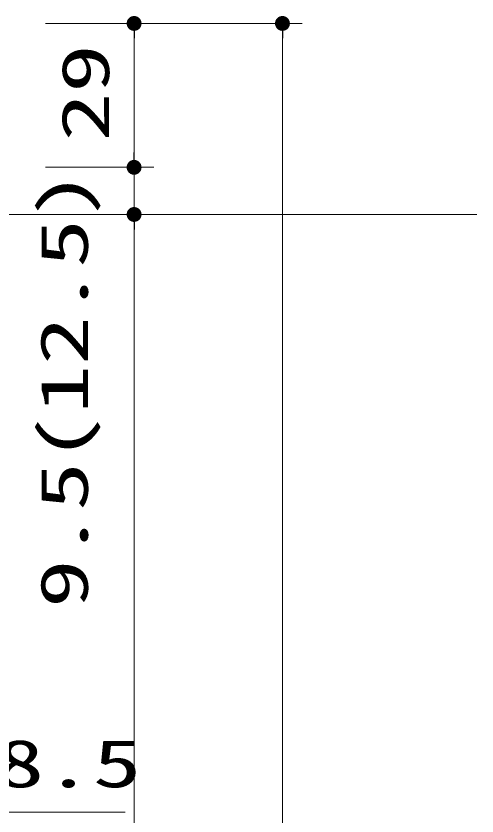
# Model space of a CAD drawing. Units: millimetres, scale not verified. Extents: x -1306 to 1306, y -607 to 607.
# Drawn here: x -505.8 to -413, y 290.9 to 452.2 of the extents above; entities that cross this region are included whole.
import ezdxf
from ezdxf.enums import TextEntityAlignment as Align

# ---------------------------------------------------------------- set-up
doc = ezdxf.new("R2010")
doc.units = ezdxf.units.MM
doc.header["$LTSCALE"] = 5
doc.header["$PDMODE"] = 32
doc.header["$PDSIZE"] = 2.5
for name, color, linetype, lineweight in [('0-1_線(黄)', 2, 'Continuous', 15), ('1-1_寸法線', 3, 'Continuous', 13), ('1-4_DEFPOINTS', 7, 'Continuous', 5), ('1-5_0', 3, 'Continuous', 25)]:
    doc.layers.add(name, color=color, linetype=linetype, lineweight=lineweight)
doc.styles.add('ＭＳ ゴシック', font='')
doc.styles.get('ＭＳ ゴシック').set_extended_font_data('MS Gothic')

# ---------------------------------------------------------------- blocks, each defined once
blk = doc.blocks.new('_DOT')
at = {"layer": '1-5_0'}
blk.add_line((-2.5, 0), (-5, 0), dxfattribs=at)
for points in [[(0, 0), (-2.5, 0), (-2.48, 0.313)], [(0, 0), (-2.48, -0.313), (-2.5, 0)], [(0, 0), (-2.48, 0.313), (-2.421, 0.622)], [(0, 0), (-2.421, -0.622), (-2.48, -0.313)], [(0, 0), (-2.421, 0.622), (-2.324, 0.92)], [(0, 0), (-2.324, -0.92), (-2.421, -0.622)], [(0, 0), (-2.324, 0.92), (-2.191, 1.204)], [(0, 0), (-2.191, -1.204), (-2.324, -0.92)], [(0, 0), (-2.191, 1.204), (-2.023, 1.469)], [(0, 0), (-2.023, -1.469), (-2.191, -1.204)], [(0, 0), (-2.023, 1.469), (-1.822, 1.711)], [(0, 0), (-1.822, -1.711), (-2.023, -1.469)], [(0, 0), (-1.822, 1.711), (-1.594, 1.926)], [(0, 0), (-1.594, -1.926), (-1.822, -1.711)], [(0, 0), (-1.594, 1.926), (-1.34, 2.111)], [(0, 0), (-1.34, -2.111), (-1.594, -1.926)], [(0, 0), (-1.34, 2.111), (-1.064, 2.262)], [(0, 0), (-1.064, -2.262), (-1.34, -2.111)], [(0, 0), (-1.064, 2.262), (-0.773, 2.378)], [(0, 0), (-0.773, -2.378), (-1.064, -2.262)], [(0, 0), (-0.773, 2.378), (-0.468, 2.456)], [(0, 0), (-0.468, -2.456), (-0.773, -2.378)], [(0, 0), (-0.468, 2.456), (-0.157, 2.495)], [(0, 0), (-0.157, -2.495), (-0.468, -2.456)], [(0, 0), (-0.157, 2.495), (0.157, 2.495)], [(0, 0), (0.157, -2.495), (-0.157, -2.495)], [(0, 0), (0.157, 2.495), (0.468, 2.456)], [(0, 0), (0.468, 2.456), (0.773, 2.378)], [(0, 0), (0.773, 2.378), (1.064, 2.262)], [(0, 0), (1.064, 2.262), (1.34, 2.111)], [(0, 0), (1.34, 2.111), (1.594, 1.926)], [(0, 0), (1.594, 1.926), (1.822, 1.711)], [(0, 0), (1.822, 1.711), (2.023, 1.469)], [(0, 0), (2.023, 1.469), (2.191, 1.204)], [(0, 0), (2.191, 1.204), (2.324, 0.92)], [(0, 0), (2.324, 0.92), (2.421, 0.622)], [(0, 0), (2.421, 0.622), (2.48, 0.313)], [(0, 0), (2.48, 0.313), (2.5, 0)], [(0, 0), (0.468, -2.456), (0.157, -2.495)], [(0, 0), (0.773, -2.378), (0.468, -2.456)], [(0, 0), (1.064, -2.262), (0.773, -2.378)], [(0, 0), (1.34, -2.111), (1.064, -2.262)], [(0, 0), (1.594, -1.926), (1.34, -2.111)], [(0, 0), (1.822, -1.711), (1.594, -1.926)], [(0, 0), (2.023, -1.469), (1.822, -1.711)], [(0, 0), (2.191, -1.204), (2.023, -1.469)], [(0, 0), (2.324, -0.92), (2.191, -1.204)], [(0, 0), (2.421, -0.622), (2.324, -0.92)], [(0, 0), (2.48, -0.313), (2.421, -0.622)], [(0, 0), (2.5, 0), (2.48, -0.313)]]:
    blk.add_solid(points, dxfattribs=at)

msp = doc.modelspace()

# ---------------------------------------------------------------- linework, layer by layer
at = {"layer": '0-1_線(黄)'}
msp.add_line((-412.986, 412.187), (-543.17, 412.187), dxfattribs=at)
at = {"layer": '1-1_寸法線'}
for p, q in [((-499.926, 450.687), (-478.051, 450.687)), ((-499.926, 450.687), (-448.17, 450.687)), ((-482.051, 447.687), (-482.051, 424.687)), ((-452.17, 447.687), (-452.17, -64.813)), ((-482.051, 424.687), (-482.051, 427.687)), ((-499.926, 421.687), (-478.051, 421.687)), ((-499.926, 421.687), (-478.051, 421.687)), ((-482.051, 421.687), (-482.051, 412.187)), ((-499.926, 412.187), (-478.051, 412.187)), ((-499.926, 412.187), (-478.051, 412.187)), ((-482.051, 409.187), (-482.051, -64.813)), ((-482.051, 409.187), (-482.051, 330.295))]:
    msp.add_line(p, q, dxfattribs=at)
msp.add_lwpolyline([(-531.419, 312.187), (-520.9, 291.706), (-483.853, 291.706)], dxfattribs=at)
at = {"layer": '1-4_DEFPOINTS'}
for p in [(-482.051, 421.687), (-482.051, 412.187)]:
    msp.add_point(p, dxfattribs=at)

# ---------------------------------------------------------------- block references
at = {"layer": '1-1_寸法線', "xscale": 0.6, "yscale": 0.6}
for p, rotation in [((-482.051, 450.687), 90), ((-452.17, 450.687), 90), ((-482.051, 421.687), 270), ((-482.051, 421.687), 270), ((-482.051, 412.187), 90), ((-482.051, 412.187), 90)]:
    msp.add_blockref('_DOT', p, dxfattribs=dict(at, rotation=rotation))

# ---------------------------------------------------------------- texts
at = {"layer": '1-1_寸法線', "style": 'ＭＳ ゴシック', "width": 1.5}
for s, p in [('29', (-484.201, 426.902)), ('9.5(12.5)', (-488.487, 332.866))]:
    msp.add_text(s, height=9.604, rotation=90, dxfattribs=at).set_placement(p, align=Align.BOTTOM_LEFT)
msp.add_text('18.5', height=9.604, dxfattribs=at).set_placement((-519.757, 293.855), align=Align.BOTTOM_LEFT)

doc.saveas('drawing.dxf')
